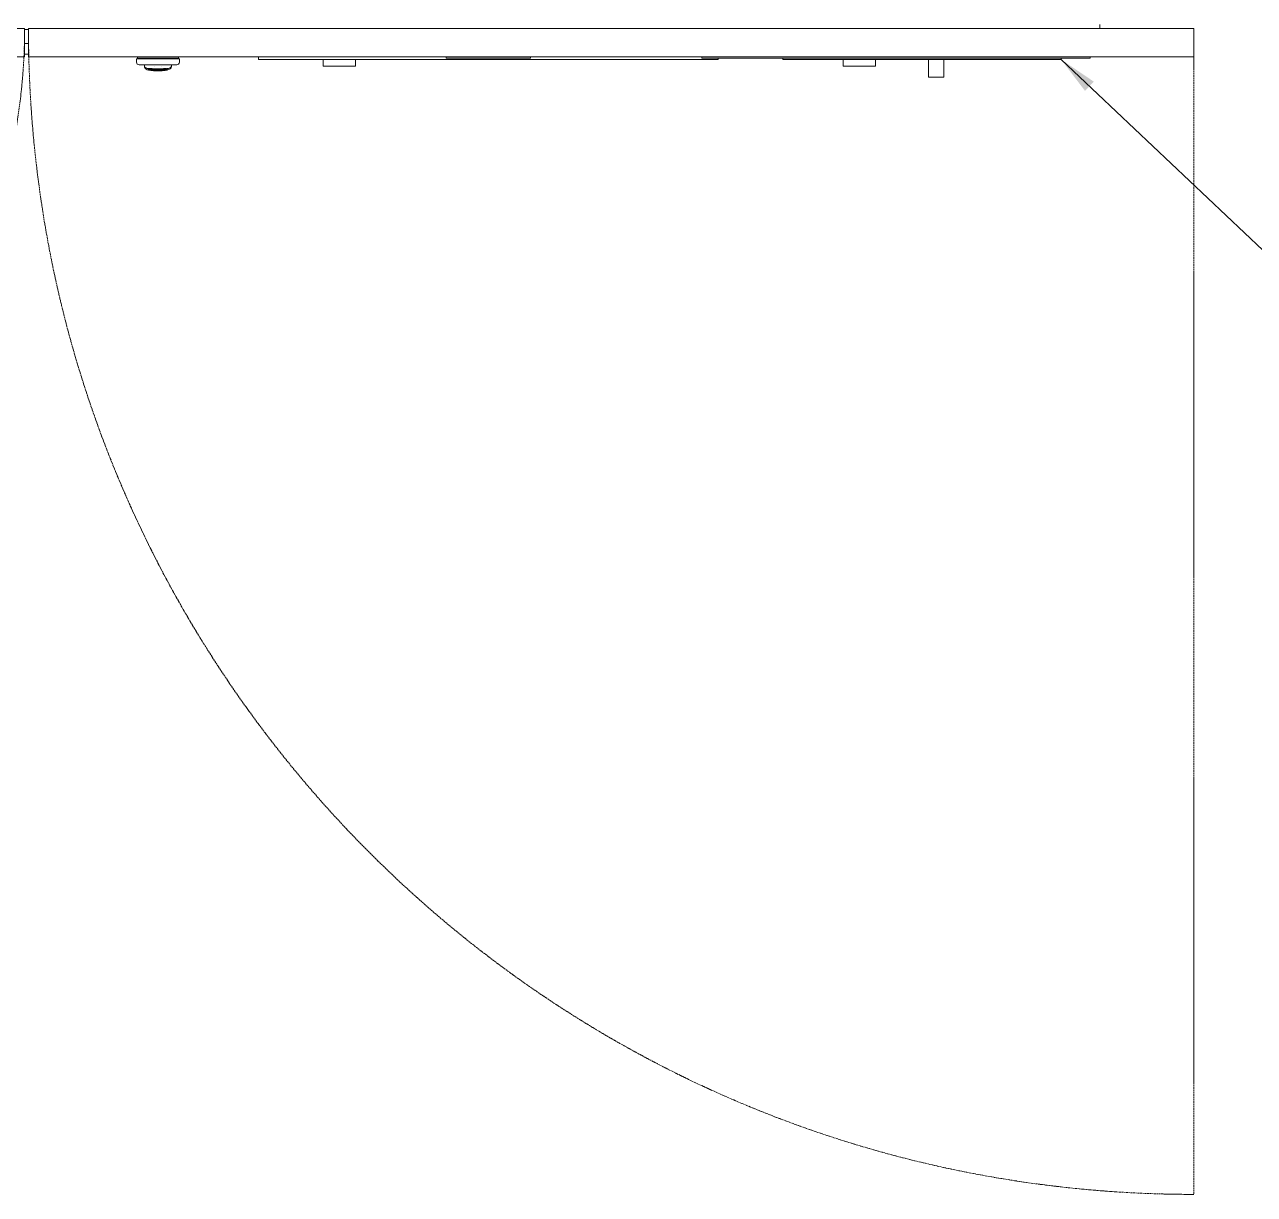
# Model space of a CAD drawing. Header units: millimetres. Extents: x 0 to 10092, y 0 to 7128.
# Drawn here: x 4208 to 5158, y 4282 to 5186 of the extents above; entities that cross this region are included whole.
import ezdxf

# ---------------------------------------------------------------- set-up
doc = ezdxf.new("R2010")
doc.units = ezdxf.units.MM
doc.header["$LTSCALE"] = 12
doc.linetypes.add('DASHED', pattern=[0.2067, 0.1654, -0.0413])
for name, color, linetype, lineweight, true_color in [('가시적인 것(ISO)', 3, 'Continuous', 5, 0x00ff00), ('기호(ISO)', 5, 'Continuous', 5, 0x0000ff), ('스케치 형상(ISO)', 3, 'Continuous', 5, 0x00ff00)]:
    doc.layers.add(name, color=color, linetype=linetype, lineweight=lineweight, true_color=true_color)
doc.styles.add('치수 텍스트_PSTEK_POSCO', font='isocp.shx')
doc.dimstyles.new('치수_PSTEK_POSCO$7', dxfattribs={"dimscale": 12, "dimtxt": 3.5, "dimasz": 2.5, "dimexe": 2, "dimexo": 2.5, "dimgap": 1, "dimtad": 1, "dimrnd": 1e-08, "dimdsep": 46, "dimtxsty": '치수 텍스트_PSTEK_POSCO', "dimcen": 0.09, "dimdle": 10, "dimclrd": 7, "dimclre": 7, "dimclrt": 2, "dimadec": 1, "dimazin": 2, "dimtfac": 1, "dimtmove": 0, "dimatfit": 3, "dimfxl": 1, "dimtolj": 1, "dimlwd": -1, "dimlwe": -1, "dimarcsym": 0})

msp = doc.modelspace()

# ---------------------------------------------------------------- linework, layer by layer
at = {"layer": '가시적인 것(ISO)'}
for p, q in [((4208.267, 5182.586), (3758.017, 5182.586)), ((4208.267, 5182.586), (4208.267, 5160.586)), ((4208.267, 5181.886), (4211.267, 5181.886)), ((4211.267, 5182.586), (5111.517, 5182.586)), ((4211.267, 5182.586), (4211.267, 5160.586)), ((5038.817, 5185.586), (5038.817, 5182.586)), ((5111.517, 5182.586), (5111.517, 5160.586)), ((4208.267, 5170.886), (4211.267, 5170.886)), ((3758.017, 5160.586), (4208.267, 5160.586)), ((4208.267, 5162.886), (4211.267, 5162.886)), ((5111.517, 5160.586), (4211.267, 5160.586)), ((4294.667, 5159.286), (4327.867, 5159.286)), ((4294.667, 5159.286), (4294.69, 5156.569)), ((4295.417, 5160.586), (4295.417, 5159.586)), ((4295.417, 5159.586), (4327.117, 5159.586)), ((4296.267, 5159.286), (4296.267, 5159.436)), ((4326.267, 5159.286), (4326.267, 5159.436)), ((4327.117, 5160.586), (4327.117, 5159.586)), ((4327.867, 5159.286), (4327.843, 5156.569)), ((4389.017, 5160.586), (4389.017, 5158.586)), ((4534.017, 5159.586), (4534.017, 5160.586)), ((4599.017, 5159.586), (4534.017, 5159.586)), ((4599.017, 5159.586), (4599.017, 5160.586)), ((4731.517, 5159.586), (4731.517, 5160.586)), ((4731.517, 5159.586), (5031.517, 5159.586)), ((4736.517, 5159.586), (4736.517, 5159.576)), ((4741.517, 5159.576), (4736.517, 5159.576)), ((4741.517, 5159.586), (4741.517, 5159.576)), ((5021.517, 5159.576), (4741.517, 5159.576)), ((4744.017, 5159.576), (4744.017, 5158.586)), ((4794.017, 5159.576), (4794.017, 5158.586)), ((5009.017, 5159.576), (5009.017, 5158.586)), ((5021.517, 5159.586), (5021.517, 5159.576)), ((5026.517, 5159.576), (5021.517, 5159.576)), ((5026.517, 5159.586), (5026.517, 5159.576)), ((5031.517, 5159.586), (5031.517, 5160.586)), ((4296.69, 5154.586), (4325.843, 5154.586)), ((4300.767, 5154.162), (4300.767, 5154.586)), ((4300.767, 5153.951), (4300.767, 5154.162)), ((4306.729, 5151.615), (4304.818, 5151.615)), ((4309.822, 5151.41), (4305.232, 5151.41)), ((4310.267, 5151.205), (4305.646, 5151.205)), ((4310.711, 5151), (4306.06, 5151)), ((4311.155, 5150.795), (4306.474, 5150.795)), ((4315.645, 5150.59), (4306.888, 5150.59)), ((4315.23, 5150.385), (4307.303, 5150.385)), ((4314.82, 5150.181), (4307.713, 5150.181)), ((4308.767, 5153.392), (4308.767, 5153.392)), ((4313.749, 5149.978), (4308.784, 5149.978)), ((4310.155, 5151.455), (4310.155, 5151.494)), ((4310.296, 5151.492), (4310.378, 5151.455)), ((4310.378, 5151.455), (4310.6, 5151.352)), ((4310.6, 5151.25), (4310.6, 5151.352)), ((4310.6, 5151.352), (4310.822, 5151.25)), ((4310.822, 5151.25), (4311.043, 5151.148)), ((4311.044, 5151.045), (4311.043, 5151.148)), ((4311.043, 5151.148), (4311.266, 5151.045)), ((4311.267, 5151.045), (4311.49, 5151.148)), ((4316.059, 5150.795), (4311.378, 5150.795)), ((4311.489, 5151.045), (4311.49, 5151.148)), ((4311.49, 5151.148), (4311.711, 5151.25)), ((4311.711, 5151.25), (4311.933, 5151.352)), ((4316.473, 5151), (4311.822, 5151)), ((4311.933, 5151.352), (4312.155, 5151.455)), ((4311.933, 5151.25), (4311.933, 5151.352)), ((4312.155, 5151.455), (4312.237, 5151.492)), ((4316.887, 5151.205), (4312.267, 5151.205)), ((4312.378, 5151.455), (4312.378, 5151.494)), ((4317.301, 5151.41), (4312.711, 5151.41)), ((4313.767, 5153.392), (4313.767, 5153.392)), ((4317.715, 5151.615), (4315.804, 5151.615)), ((4321.767, 5154.162), (4321.767, 5154.586)), ((4321.767, 5154.162), (4321.767, 5153.951)), ((4389.017, 5158.586), (4744.017, 5158.586)), ((4439.017, 5158.586), (4439.017, 5153.586)), ((4439.017, 5153.586), (4464.017, 5153.586)), ((4464.017, 5158.586), (4464.017, 5153.586)), ((4794.017, 5158.586), (5009.017, 5158.586)), ((4840.517, 5158.586), (4840.517, 5153.586)), ((4840.517, 5153.586), (4865.517, 5153.586)), ((4865.517, 5158.586), (4865.517, 5153.586)), ((4906.479, 5158.586), (4906.479, 5144.89)), ((4918.479, 5158.586), (4918.479, 5144.89)), ((4906.479, 5144.89), (4918.479, 5144.89))]:
    msp.add_line(p, q, dxfattribs=at)
for centre, radius, start, end in [((4296.417, 5159.436), 0.15, 90, 180), ((4326.117, 5159.436), 0.15, 0, 90), ((4296.69, 5156.586), 2, 180.5, 270), ((4302.767, 5153.951), 2, 180, 263.743805), ((4311.267, 5231.486), 80, 263.743805, 276.256195), ((4319.767, 5153.951), 2, 276.256195, 0), ((4325.843, 5156.586), 2, 270, 359.5)]:
    msp.add_arc(centre, radius, start, end, dxfattribs=at)
for centre, major_axis, ratio, start_param, end_param in [((4301.059, 5151.003), (0.069, -1.982), 0.00001, 3.4985757, 3.6790479), ((4311.267, 5152.237), (-8.705, 0), 0.2050626, 0.1621143, 1.0174809), ((4309.822, 5151.66), (0, 0.25), 0.4444444, 2.2604932, 4.0066341), ((4310.267, 5151.455), (0, 0.25), 0.4444444, 1.5707963, 4.7114932), ((4310.711, 5151.25), (0, 0.25), 0.4444444, 1.5707963, 4.7114932), ((4311.155, 5151.045), (0, 0.25), 0.4444444, 1.5707963, 4.7110469), ((4311.378, 5151.045), (0, 0.25), 0.4444444, 1.5721383, 4.712389), ((4311.822, 5151.25), (0, 0.25), 0.4444444, 1.5716921, 4.712389), ((4312.267, 5151.455), (0, 0.25), 0.4444444, 1.5716921, 4.712389), ((4312.711, 5151.66), (0, 0.25), 0.4444444, 2.2765512, 4.0226921), ((4311.267, 5152.237), (-8.705, 0), 0.2050626, 2.1241115, 2.9794784), ((4320.583, 5152.705), (0.949, 0.048), 0.9756814, 6.2002271, 6.2002393), ((4321.474, 5151.014), (0.069, 1.97), 0.00001, 5.7450948, 5.9262464)]:
    msp.add_ellipse(centre, major_axis=major_axis, ratio=ratio, start_param=start_param, end_param=end_param, dxfattribs=at)
for points in [[(4300.98, 5153.264), (4300.98, 5153.264), (4300.98, 5153.264), (4300.98, 5153.264)], [(4302.299, 5152.222), (4302.299, 5152.222), (4302.299, 5152.222), (4302.299, 5152.222)], [(4321.553, 5153.264), (4321.553, 5153.264), (4321.553, 5153.264), (4321.553, 5153.264)]]:
    msp.add_open_spline(points, degree=3, dxfattribs=at)
for points, knots in [([(4300.988, 5153.035), (4300.989, 5153.006), (4300.99, 5152.977), (4300.991, 5152.948), (4300.992, 5152.919), (4300.993, 5152.89), (4300.994, 5152.861)], [0.34256027, 0.34256027, 0.34256027, 0.34256027, 0.66666667, 0.66666667, 0.66666667, 1, 1, 1, 1]), ([(4321.532, 5152.676), (4321.523, 5152.404), (4321.429, 5152.141), (4321.16, 5151.722), (4320.988, 5151.559), (4320.473, 5151.176), (4320.082, 5150.995), (4318.892, 5150.577), (4317.958, 5150.367), (4315.959, 5150.068), (4314.913, 5149.964), (4312.834, 5149.845), (4311.782, 5149.821), (4309.748, 5149.844), (4308.74, 5149.889), (4306.862, 5150.04), (4305.969, 5150.147), (4304.375, 5150.418), (4303.662, 5150.584), (4302.441, 5150.986), (4301.939, 5151.211), (4301.263, 5151.833), (4301.017, 5152.227), (4301.001, 5152.676)], [0, 0, 0, 0, 0.1451518, 0.1451518, 0.2929076, 0.2929076, 0.5537524, 0.5537524, 0.9533821, 0.9533821, 1.2920071, 1.2920071, 1.6011436, 1.6011436, 1.9030083, 1.9030083, 2.2062808, 2.2062808, 2.5194214, 2.5194214, 2.8597329, 2.8597329, 3.0997584, 3.0997584, 3.0997584, 3.0997584]), ([(4304.818, 5151.615), (4304.795, 5151.615), (4304.773, 5151.619), (4304.73, 5151.633), (4304.71, 5151.643), (4304.675, 5151.67), (4304.659, 5151.686), (4304.632, 5151.722), (4304.621, 5151.742), (4304.612, 5151.764)], [0, 0, 0, 0, 0.006749835, 0.006749835, 0.013426872, 0.013426872, 0.020253509, 0.020253509, 0.027219284, 0.027219284, 0.027219284, 0.027219284]), ([(4305.232, 5151.41), (4305.209, 5151.41), (4305.187, 5151.414), (4305.145, 5151.428), (4305.125, 5151.438), (4305.089, 5151.465), (4305.073, 5151.481), (4305.045, 5151.518), (4305.034, 5151.54), (4305.018, 5151.579), (4305.013, 5151.597), (4305.009, 5151.615)], [0, 0, 0, 0, 0.006749835, 0.006749835, 0.013426872, 0.013426872, 0.020253509, 0.020253509, 0.027596609, 0.027596609, 0.033169106, 0.033169106, 0.033169106, 0.033169106]), ([(4305.646, 5151.205), (4305.624, 5151.205), (4305.601, 5151.209), (4305.559, 5151.223), (4305.539, 5151.233), (4305.503, 5151.26), (4305.487, 5151.276), (4305.459, 5151.313), (4305.448, 5151.334), (4305.432, 5151.374), (4305.427, 5151.392), (4305.423, 5151.41)], [0, 0, 0, 0, 0.006749835, 0.006749835, 0.013426872, 0.013426872, 0.020253509, 0.020253509, 0.027596609, 0.027596609, 0.033169106, 0.033169106, 0.033169106, 0.033169106]), ([(4306.06, 5151), (4306.038, 5151), (4306.015, 5151.004), (4305.973, 5151.018), (4305.953, 5151.028), (4305.917, 5151.055), (4305.901, 5151.071), (4305.873, 5151.108), (4305.862, 5151.13), (4305.846, 5151.169), (4305.841, 5151.187), (4305.837, 5151.205)], [0, 0, 0, 0, 0.006749835, 0.006749835, 0.013426872, 0.013426872, 0.020253509, 0.020253509, 0.027596609, 0.027596609, 0.033154335, 0.033154335, 0.033154335, 0.033154335]), ([(4306.474, 5150.795), (4306.452, 5150.795), (4306.429, 5150.799), (4306.387, 5150.813), (4306.367, 5150.823), (4306.331, 5150.85), (4306.315, 5150.866), (4306.288, 5150.903), (4306.276, 5150.925), (4306.261, 5150.964), (4306.255, 5150.982), (4306.252, 5151)], [0, 0, 0, 0, 0.006749732, 0.006749732, 0.013426774, 0.013426774, 0.020253411, 0.020253411, 0.027596512, 0.027596512, 0.033170572, 0.033170572, 0.033170572, 0.033170572]), ([(4306.888, 5150.59), (4306.866, 5150.59), (4306.843, 5150.594), (4306.801, 5150.608), (4306.781, 5150.618), (4306.745, 5150.645), (4306.729, 5150.661), (4306.702, 5150.698), (4306.69, 5150.719), (4306.675, 5150.759), (4306.67, 5150.777), (4306.666, 5150.795)], [0, 0, 0, 0, 0.006749835, 0.006749835, 0.013426873, 0.013426873, 0.020253511, 0.020253511, 0.027596616, 0.027596616, 0.033169074, 0.033169074, 0.033169074, 0.033169074]), ([(4307.303, 5150.385), (4307.28, 5150.385), (4307.258, 5150.389), (4307.215, 5150.403), (4307.195, 5150.413), (4307.16, 5150.44), (4307.144, 5150.456), (4307.116, 5150.493), (4307.105, 5150.514), (4307.089, 5150.554), (4307.084, 5150.572), (4307.08, 5150.59)], [0, 0, 0, 0, 0.006749835, 0.006749835, 0.013426873, 0.013426873, 0.020253511, 0.020253511, 0.027596616, 0.027596616, 0.033169074, 0.033169074, 0.033169074, 0.033169074]), ([(4307.713, 5150.181), (4307.691, 5150.181), (4307.668, 5150.185), (4307.627, 5150.199), (4307.607, 5150.21), (4307.571, 5150.236), (4307.555, 5150.252), (4307.528, 5150.289), (4307.517, 5150.31), (4307.502, 5150.349), (4307.497, 5150.367), (4307.494, 5150.385)], [0, 0, 0, 0, 0.006690701, 0.006690701, 0.013304948, 0.013304948, 0.020042406, 0.020042406, 0.027194509, 0.027194509, 0.032717869, 0.032717869, 0.032717869, 0.032717869]), ([(4308.442, 5149.984), (4308.455, 5149.989), (4308.468, 5149.999), (4308.48, 5150.013), (4308.493, 5150.027), (4308.506, 5150.045), (4308.519, 5150.067), (4308.52, 5150.069), (4308.522, 5150.072), (4308.523, 5150.074), (4308.535, 5150.094), (4308.547, 5150.117), (4308.559, 5150.141), (4308.565, 5150.154), (4308.572, 5150.168), (4308.579, 5150.181)], [0.0000001, 0.0000001, 0.0000001, 0.0000001, 0.25, 0.25, 0.25, 0.5, 0.5, 0.5, 0.53001235, 0.53001235, 0.53001235, 0.75, 0.75, 0.75, 0.86812168, 0.86812168, 0.86812168, 0.86812168]), ([(4308.784, 5149.978), (4308.674, 5149.978), (4308.565, 5149.98), (4308.451, 5149.983), (4308.447, 5149.983), (4308.442, 5149.984)], [-0.033079739, -0.033079739, -0.033079739, -0.033079739, 0, 0, 0.001418489, 0.001418489, 0.001418489, 0.001418489]), ([(4314.091, 5149.984), (4314.086, 5149.983), (4314.082, 5149.983), (4313.968, 5149.98), (4313.859, 5149.978), (4313.749, 5149.978)], [-0.284310849, -0.284310849, -0.284310849, -0.284310849, -0.282863216, -0.282863216, -0.249100163, -0.249100163, -0.249100163, -0.249100163]), ([(4313.954, 5150.181), (4313.961, 5150.169), (4313.967, 5150.156), (4313.973, 5150.144), (4313.986, 5150.117), (4314, 5150.091), (4314.013, 5150.069), (4314.026, 5150.047), (4314.039, 5150.029), (4314.052, 5150.014), (4314.065, 5150), (4314.078, 5149.989), (4314.091, 5149.984)], [0.13777902, 0.13777902, 0.13777902, 0.13777902, 0.25, 0.25, 0.25, 0.5, 0.5, 0.5, 0.75, 0.75, 0.75, 1, 1, 1, 1]), ([(4315.039, 5150.385), (4315.035, 5150.362), (4315.028, 5150.339), (4315.009, 5150.295), (4314.995, 5150.274), (4314.961, 5150.235), (4314.94, 5150.218), (4314.896, 5150.195), (4314.874, 5150.187), (4314.841, 5150.182), (4314.83, 5150.181), (4314.82, 5150.181)], [0.000336745, 0.000336745, 0.000336745, 0.000336745, 0.007326854, 0.007326854, 0.014971081, 0.014971081, 0.022999687, 0.022999687, 0.029899983, 0.029899983, 0.033035639, 0.033035639, 0.033035639, 0.033035639]), ([(4315.453, 5150.59), (4315.449, 5150.569), (4315.443, 5150.549), (4315.425, 5150.506), (4315.412, 5150.484), (4315.378, 5150.443), (4315.356, 5150.424), (4315.311, 5150.4), (4315.288, 5150.392), (4315.253, 5150.386), (4315.242, 5150.385), (4315.23, 5150.385)], [0.001083976, 0.001083976, 0.001083976, 0.001083976, 0.007410298, 0.007410298, 0.015192216, 0.015192216, 0.023670795, 0.023670795, 0.030763558, 0.030763558, 0.034233294, 0.034233294, 0.034233294, 0.034233294]), ([(4315.867, 5150.795), (4315.863, 5150.774), (4315.857, 5150.754), (4315.839, 5150.711), (4315.826, 5150.689), (4315.792, 5150.648), (4315.77, 5150.63), (4315.725, 5150.605), (4315.702, 5150.597), (4315.668, 5150.591), (4315.656, 5150.59), (4315.645, 5150.59)], [0.001083976, 0.001083976, 0.001083976, 0.001083976, 0.007410298, 0.007410298, 0.015192216, 0.015192216, 0.023670795, 0.023670795, 0.030763558, 0.030763558, 0.034233294, 0.034233294, 0.034233294, 0.034233294]), ([(4316.281, 5151), (4316.277, 5150.979), (4316.271, 5150.958), (4316.252, 5150.915), (4316.239, 5150.893), (4316.205, 5150.852), (4316.183, 5150.833), (4316.137, 5150.809), (4316.115, 5150.801), (4316.081, 5150.796), (4316.07, 5150.795), (4316.059, 5150.795)], [0.000878477, 0.000878477, 0.000878477, 0.000878477, 0.007395194, 0.007395194, 0.015212976, 0.015212976, 0.023668631, 0.023668631, 0.030739488, 0.030739488, 0.034028203, 0.034028203, 0.034028203, 0.034028203]), ([(4316.696, 5151.205), (4316.691, 5151.184), (4316.685, 5151.164), (4316.667, 5151.122), (4316.654, 5151.099), (4316.621, 5151.058), (4316.599, 5151.04), (4316.553, 5151.015), (4316.531, 5151.007), (4316.496, 5151.001), (4316.485, 5151), (4316.473, 5151)], [0.001098746, 0.001098746, 0.001098746, 0.001098746, 0.007410298, 0.007410298, 0.015192216, 0.015192216, 0.023670795, 0.023670795, 0.030763558, 0.030763558, 0.034233295, 0.034233295, 0.034233295, 0.034233295]), ([(4317.11, 5151.41), (4317.105, 5151.389), (4317.099, 5151.369), (4317.081, 5151.327), (4317.068, 5151.304), (4317.035, 5151.263), (4317.012, 5151.245), (4316.967, 5151.22), (4316.945, 5151.212), (4316.91, 5151.206), (4316.898, 5151.205), (4316.887, 5151.205)], [0.001083976, 0.001083976, 0.001083976, 0.001083976, 0.007410298, 0.007410298, 0.015192216, 0.015192216, 0.023670795, 0.023670795, 0.030763558, 0.030763558, 0.034233295, 0.034233295, 0.034233295, 0.034233295]), ([(4317.524, 5151.615), (4317.52, 5151.594), (4317.513, 5151.574), (4317.495, 5151.532), (4317.482, 5151.509), (4317.449, 5151.468), (4317.427, 5151.45), (4317.382, 5151.425), (4317.359, 5151.417), (4317.324, 5151.411), (4317.313, 5151.41), (4317.301, 5151.41)], [0.001083976, 0.001083976, 0.001083976, 0.001083976, 0.007410298, 0.007410298, 0.015192216, 0.015192216, 0.023670795, 0.023670795, 0.030763558, 0.030763558, 0.034233295, 0.034233295, 0.034233295, 0.034233295]), ([(4317.921, 5151.764), (4317.92, 5151.762), (4317.92, 5151.761), (4317.91, 5151.737), (4317.897, 5151.714), (4317.863, 5151.673), (4317.841, 5151.655), (4317.796, 5151.63), (4317.773, 5151.622), (4317.738, 5151.616), (4317.727, 5151.615), (4317.715, 5151.615)], [0.007027137, 0.007027137, 0.007027137, 0.007027137, 0.007410298, 0.007410298, 0.015192216, 0.015192216, 0.023670795, 0.023670795, 0.030763558, 0.030763558, 0.034233295, 0.034233295, 0.034233295, 0.034233295]), ([(4321.539, 5152.861), (4321.54, 5152.89), (4321.541, 5152.919), (4321.542, 5152.948), (4321.543, 5152.977), (4321.544, 5153.006), (4321.545, 5153.035)], [0, 0, 0, 0, 0.33333333, 0.33333333, 0.33333333, 0.65685249, 0.65685249, 0.65685249, 0.65685249])]:
    msp.add_open_spline(points, degree=3, knots=knots, dxfattribs=at)
at = {"layer": '스케치 형상(ISO)', "color": 6, "linetype": 'DASHED', "ltscale": 0.725891, "true_color": 0xff00ff}
msp.add_line((5111.517, 5182.586), (5111.517, 4282.336), dxfattribs=at)
at = {"layer": '스케치 형상(ISO)', "color": 6, "linetype": 'DASHED', "ltscale": 0.725537, "true_color": 0xff00ff}
msp.add_arc((3758.017, 5182.586), 450.25, 270, 0, dxfattribs=at)
at = {"layer": '스케치 형상(ISO)', "color": 6, "linetype": 'DASHED', "ltscale": 0.725335, "true_color": 0xff00ff}
msp.add_arc((5111.517, 5182.586), 900.25, 180, 270, dxfattribs=at)

# ---------------------------------------------------------------- leaders
at = {"layer": '기호(ISO)', "color": 7, "annotation_type": 0, "has_hookline": 1, "hookline_direction": 0, "text_width": 289.185}
msp.add_leader([(5009.017, 5158.586), (5192.155, 4985.503), (5222.155, 4985.503)], dimstyle='치수_PSTEK_POSCO$7', override={"dimtad": 0}, dxfattribs=at)

doc.saveas('drawing.dxf')
